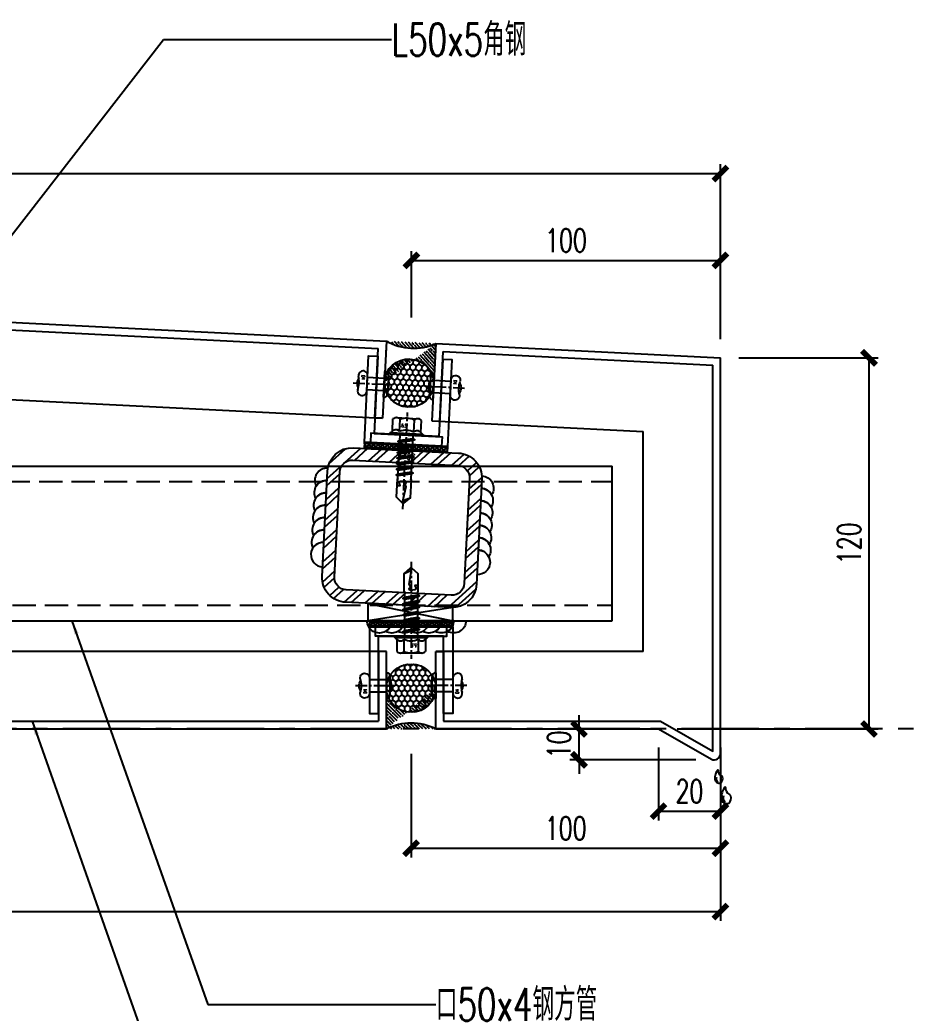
# Model space of a CAD drawing. Extents: x -160106 to 966792, y -663931 to 1550022.
# Drawn here: x -59809.6 to -59521.4, y -99180.1 to -98859 of the extents above; entities that cross this region are included whole.
import ezdxf
from ezdxf.enums import TextEntityAlignment as Align

# ---------------------------------------------------------------- set-up
doc = ezdxf.new("R2010")
doc.units = 0
for name, pattern in [('CENTER', [2, 1.25, -0.25, 0.25, -0.25]), ('ZN-CENTER', [2, 1.25, -0.25, 0.25, -0.25]), ('ZN-DASH', [0.35, 0.25, -0.1])]:
    doc.linetypes.add(name, pattern=pattern)
for name, color, linetype in [('!ZN1-填充-8', 8, 'Continuous'), ('!ZN3-玻璃幕墙-4', 4, 'Continuous'), ('!ZN3-铝板幕墙-3', 3, 'Continuous'), ('!ZN4-辅助材料-1', 1, 'Continuous'), ('!ZN4-配件-11', 11, 'Continuous'), ('!ZN5-钢材投影-40', 40, 'Continuous'), ('!ZN5-钢材断面-2', 2, 'Continuous'), ('!ZN5-铝材投影-112', 112, 'Continuous'), ('!ZN5-铝材断面-6', 6, 'Continuous'), ('!ZN6-虚线-8', 8, 'ZN-DASH'), ('!ZN6-轴线-1', 1, 'ZN-CENTER'), ('11紧固件', 11, 'Continuous'), ('DIM', 173, 'Continuous'), ('Fill', 8, 'Continuous'), ('TEXT', 7, 'Continuous'), ('焊缝', 8, 'Continuous')]:
    doc.layers.add(name, color=color, linetype=linetype)
doc.layers.add('@ZN-型材编号（非打印层）', color=8, linetype='Continuous', plot=False)
doc.styles.add('DHTEXT-1', font='ROMANS.shx', dxfattribs={"width": 0.7, "bigfont": 'CHINESE.shx'})
doc.dimstyles.new('ZN3', dxfattribs={"dimscale": 3, "dimtxt": 2.5, "dimasz": 1.5, "dimexe": 1, "dimexo": 2, "dimgap": 0.9, "dimtad": 1, "dimdec": 0, "dimdsep": 46, "dimtxsty": 'DHTEXT-1', "dimblk": 'ARCHTICK', "dimcen": 2.5, "dimclrd": 173, "dimclre": 173, "dimclrt": 7, "dimazin": 2, "dimtfac": 1, "dimtix": 1, "dimtmove": 2, "dimatfit": 3, "dimfxl": 0, "dimarcsym": 0})

# ---------------------------------------------------------------- blocks, each defined once
blk = doc.blocks.new('_ArchTick')
at = {"color": 0, "linetype": 'ByBlock', "const_width": 0.4}
blk.add_lwpolyline([(-0.5, -0.5), (0.5, 0.5)], dxfattribs=at)
blk = doc.blocks.new('*D3448')
at = {"layer": 'Defpoints', "color": 0, "ltscale": 30, "transparency": 16777216}
for p in [(-60187.44269504251, -99088.25968545218), (-59583.04269504303, -99088.25968545226), (-59583.04269504303, -99147.27777867403)]:
    blk.add_point(p, dxfattribs=at)
at = {"layer": 'DIM', "color": 173, "linetype": 'ByBlock', "lineweight": -2, "ltscale": 30, "transparency": 16777216}
for p, q in [((-60187.44269504251, -99094.25968545218), (-60187.44269504251, -99150.27777867403)), ((-59583.04269504303, -99094.25968545226), (-59583.04269504303, -99150.27777867403)), ((-60187.44269504251, -99147.27777867403), (-59583.04269504303, -99147.27777867403))]:
    blk.add_line(p, q, dxfattribs=at)
at = {"layer": 'DIM', "color": 173, "lineweight": -2, "ltscale": 30, "transparency": 16777216, "xscale": 4.5, "yscale": 4.5, "zscale": 4.5, "rotation": 180}
blk.add_blockref('_ArchTick', (-60187.44269504251, -99147.27777867403), dxfattribs=at)
at = {"layer": 'DIM', "color": 173, "lineweight": -2, "ltscale": 30, "transparency": 16777216, "xscale": 4.5, "yscale": 4.5, "zscale": 4.5}
blk.add_blockref('_ArchTick', (-59583.04269504303, -99147.27777867403), dxfattribs=at)
at = {"layer": 'DIM', "color": 7, "ltscale": 30, "transparency": 16777216, "insert": (-59885.24269504277, -99140.82777867404), "char_height": 7.5, "attachment_point": 5, "style": 'DHTEXT-1'}
blk.add_mtext('604', dxfattribs=at)
blk = doc.blocks.new('*D3449')
at = {"layer": 'Defpoints', "color": 0, "ltscale": 30, "transparency": 16777216}
for p in [(-59583.04269504303, -98908.70783920132), (-60133.04269504266, -98926.31571018056), (-59583.04269504303, -98968.25968545226)]:
    blk.add_point(p, dxfattribs=at)
at = {"layer": 'DIM', "color": 173, "linetype": 'ByBlock', "lineweight": -2, "ltscale": 30, "transparency": 16777216}
for p, q in [((-60133.04269504266, -98920.31571018056), (-60133.04269504266, -98905.70783920132)), ((-59583.04269504303, -98962.25968545226), (-59583.04269504303, -98905.70783920132)), ((-60133.04269504266, -98908.70783920132), (-59583.04269504303, -98908.70783920132))]:
    blk.add_line(p, q, dxfattribs=at)
at = {"layer": 'DIM', "color": 173, "lineweight": -2, "ltscale": 30, "transparency": 16777216, "xscale": 4.5, "yscale": 4.5, "zscale": 4.5, "rotation": 180}
blk.add_blockref('_ArchTick', (-60133.04269504266, -98908.70783920132), dxfattribs=at)
at = {"layer": 'DIM', "color": 173, "lineweight": -2, "ltscale": 30, "transparency": 16777216, "xscale": 4.5, "yscale": 4.5, "zscale": 4.5}
blk.add_blockref('_ArchTick', (-59583.04269504303, -98908.70783920132), dxfattribs=at)
at = {"layer": 'DIM', "color": 7, "ltscale": 30, "transparency": 16777216, "insert": (-59858.04269504284, -98902.25783920132), "char_height": 7.5, "attachment_point": 5, "style": 'DHTEXT-1'}
blk.add_mtext('550', dxfattribs=at)
blk = doc.blocks.new('*D3450')
at = {"layer": 'Defpoints', "color": 0, "ltscale": 30, "transparency": 16777216}
for p in [(-59583.04269504306, -98968.25968545231), (-59534.99042701325, -98968.25968545231), (-59603.04269504306, -99088.25968545231)]:
    blk.add_point(p, dxfattribs=at)
at = {"layer": 'DIM', "color": 173, "linetype": 'ByBlock', "lineweight": -2, "ltscale": 30, "transparency": 16777216}
for p, q in [((-59577.04269504306, -98968.25968545231), (-59531.99042701325, -98968.25968545231)), ((-59534.99042701325, -99088.25968545231), (-59534.99042701325, -98968.25968545231)), ((-59597.04269504306, -99088.25968545231), (-59531.99042701325, -99088.25968545231))]:
    blk.add_line(p, q, dxfattribs=at)
at = {"layer": 'DIM', "color": 173, "lineweight": -2, "ltscale": 30, "transparency": 16777216, "xscale": 4.5, "yscale": 4.5, "zscale": 4.5}
for p, rotation in [((-59534.99042701325, -98968.25968545231), 90), ((-59534.99042701325, -99088.25968545231), 270)]:
    blk.add_blockref('_ArchTick', p, dxfattribs=dict(at, rotation=rotation))
at = {"layer": 'DIM', "color": 7, "ltscale": 30, "transparency": 16777216, "insert": (-59541.44042701327, -99028.25968545227), "char_height": 7.5, "attachment_point": 5, "rotation": 90, "style": 'DHTEXT-1'}
blk.add_mtext('120', dxfattribs=at)
blk = doc.blocks.new('*D3458')
at = {"layer": 'Defpoints', "color": 0, "ltscale": 30, "transparency": 16777216}
for p in [(-59583.04269504303, -98936.77046330873), (-59682.94282004145, -98961.26218536415), (-59583.04269504303, -98961.26218536415)]:
    blk.add_point(p, dxfattribs=at)
at = {"layer": 'DIM', "color": 173, "linetype": 'ByBlock', "lineweight": -2, "ltscale": 30, "transparency": 16777216}
for p, q in [((-59682.94282004145, -98955.26218536415), (-59682.94282004145, -98933.77046330873)), ((-59583.04269504303, -98955.26218536415), (-59583.04269504303, -98933.77046330873)), ((-59682.94282004145, -98936.77046330873), (-59583.04269504303, -98936.77046330873))]:
    blk.add_line(p, q, dxfattribs=at)
at = {"layer": 'DIM', "color": 173, "lineweight": -2, "ltscale": 30, "transparency": 16777216, "xscale": 4.5, "yscale": 4.5, "zscale": 4.5, "rotation": 180}
blk.add_blockref('_ArchTick', (-59682.94282004145, -98936.77046330873), dxfattribs=at)
at = {"layer": 'DIM', "color": 173, "lineweight": -2, "ltscale": 30, "transparency": 16777216, "xscale": 4.5, "yscale": 4.5, "zscale": 4.5}
blk.add_blockref('_ArchTick', (-59583.04269504303, -98936.77046330873), dxfattribs=at)
at = {"layer": 'DIM', "color": 7, "ltscale": 30, "transparency": 16777216, "insert": (-59632.99275754224, -98930.32046330873), "char_height": 7.5, "attachment_point": 5, "style": 'DHTEXT-1'}
blk.add_mtext('100', dxfattribs=at)
blk = doc.blocks.new('*D3459')
at = {"layer": 'Defpoints', "color": 0, "ltscale": 30, "transparency": 16777216}
for p in [(-59603.04269504303, -99088.25968545226), (-59583.04269504303, -99088.25968545231), (-59583.04269504303, -99114.82615692436)]:
    blk.add_point(p, dxfattribs=at)
at = {"layer": 'DIM', "color": 173, "linetype": 'ByBlock', "lineweight": -2, "ltscale": 30, "transparency": 16777216}
for p, q in [((-59603.04269504303, -99094.25968545226), (-59603.04269504303, -99117.82615692436)), ((-59583.04269504303, -99094.25968545231), (-59583.04269504303, -99117.82615692436)), ((-59603.04269504303, -99114.82615692436), (-59583.04269504303, -99114.82615692436))]:
    blk.add_line(p, q, dxfattribs=at)
at = {"layer": 'DIM', "color": 173, "lineweight": -2, "ltscale": 30, "transparency": 16777216, "xscale": 4.5, "yscale": 4.5, "zscale": 4.5, "rotation": 180}
blk.add_blockref('_ArchTick', (-59603.04269504303, -99114.82615692436), dxfattribs=at)
at = {"layer": 'DIM', "color": 173, "lineweight": -2, "ltscale": 30, "transparency": 16777216, "xscale": 4.5, "yscale": 4.5, "zscale": 4.5}
blk.add_blockref('_ArchTick', (-59583.04269504303, -99114.82615692436), dxfattribs=at)
at = {"layer": 'DIM', "color": 7, "ltscale": 30, "transparency": 16777216, "insert": (-59593.04269504303, -99108.37615692437), "char_height": 7.5, "attachment_point": 5, "style": 'DHTEXT-1'}
blk.add_mtext('20', dxfattribs=at)
blk = doc.blocks.new('*D3460')
at = {"layer": 'Defpoints', "color": 0, "ltscale": 30, "transparency": 16777216}
for p in [(-59628.76133744756, -99088.25968545231), (-59603.04269504306, -99088.25968545231), (-59585.04269504306, -99098.25968545231)]:
    blk.add_point(p, dxfattribs=at)
at = {"layer": 'DIM', "color": 173, "linetype": 'ByBlock', "lineweight": -2, "ltscale": 30, "transparency": 16777216}
for p, q in [((-59628.76133744756, -99088.25968545231), (-59628.76133744756, -99083.75968545231)), ((-59609.04269504306, -99088.25968545231), (-59631.76133744756, -99088.25968545231)), ((-59628.76133744756, -99098.25968545231), (-59628.76133744756, -99088.25968545231)), ((-59591.04269504306, -99098.25968545231), (-59631.76133744756, -99098.25968545231)), ((-59628.76133744756, -99098.25968545231), (-59628.76133744756, -99102.75968545231))]:
    blk.add_line(p, q, dxfattribs=at)
at = {"layer": 'DIM', "color": 173, "lineweight": -2, "ltscale": 30, "transparency": 16777216, "xscale": 4.5, "yscale": 4.5, "zscale": 4.5}
for p, rotation in [((-59628.76133744756, -99088.25968545231), 270), ((-59628.76133744756, -99098.25968545231), 90)]:
    blk.add_blockref('_ArchTick', p, dxfattribs=dict(at, rotation=rotation))
at = {"layer": 'DIM', "color": 7, "ltscale": 30, "transparency": 16777216, "insert": (-59635.21133744757, -99093.25968545227), "char_height": 7.5, "attachment_point": 5, "rotation": 90, "style": 'DHTEXT-1'}
blk.add_mtext('10', dxfattribs=at)
blk = doc.blocks.new('*D3461')
at = {"layer": 'Defpoints', "color": 0, "ltscale": 30, "transparency": 16777216}
for p in [(-59583.04269504303, -99088.25968545231), (-59683.04269504304, -99090.2596808575), (-59583.04269504303, -99126.81733563932)]:
    blk.add_point(p, dxfattribs=at)
at = {"layer": 'DIM', "color": 173, "linetype": 'ByBlock', "lineweight": -2, "ltscale": 30, "transparency": 16777216}
for p, q in [((-59583.04269504303, -99094.25968545231), (-59583.04269504303, -99129.81733563932)), ((-59683.04269504304, -99096.2596808575), (-59683.04269504304, -99129.81733563932)), ((-59683.04269504304, -99126.81733563932), (-59583.04269504303, -99126.81733563932))]:
    blk.add_line(p, q, dxfattribs=at)
at = {"layer": 'DIM', "color": 173, "lineweight": -2, "ltscale": 30, "transparency": 16777216, "xscale": 4.5, "yscale": 4.5, "zscale": 4.5, "rotation": 180}
blk.add_blockref('_ArchTick', (-59683.04269504304, -99126.81733563932), dxfattribs=at)
at = {"layer": 'DIM', "color": 173, "lineweight": -2, "ltscale": 30, "transparency": 16777216, "xscale": 4.5, "yscale": 4.5, "zscale": 4.5}
blk.add_blockref('_ArchTick', (-59583.04269504303, -99126.81733563932), dxfattribs=at)
at = {"layer": 'DIM', "color": 7, "ltscale": 30, "transparency": 16777216, "insert": (-59633.04269504303, -99120.36733563933), "char_height": 7.5, "attachment_point": 5, "style": 'DHTEXT-1'}
blk.add_mtext('100', dxfattribs=at)
blk = doc.blocks.new('铝板16mm胶缝')
at = {"layer": '!ZN1-填充-8'}
h = blk.add_hatch(dxfattribs=at)
h.set_pattern_fill('HONEY', color=256, scale=0.7, angle=-270, style=0)
h.set_pattern_definition([(90, (10097.31989989708, 185.0232752102251), (-0.9623705000000002, 1.666875), [1.11125, -2.2225]), (210, (10097.31989989708, 185.0232752102251), (-0.9623708449331864, -1.666874800852732), [1.11125, -2.222499999999999]), (150, (10097.31989989708, 185.0232752102251), (-1.924741344933186, 1.991472677892826e-07), [-2.2225, 1.11125])])
edge = h.paths.add_edge_path()
edge.add_ellipse((-8.500000000207365, 14.57041595620103), major_axis=(-7.997393453053519, 3.358849100355043e-11), ratio=0.9747925043838522, start_angle=0, end_angle=360)
h = blk.add_hatch(dxfattribs=at)
h.set_pattern_fill('ANSI35', color=256, scale=0.5, angle=-270, style=0)
h.set_pattern_definition([(135, (0, 0), (-1.122532015133644, -1.122532015133644), []), (135, (0, 1.122532500000005), (-1.122532015133644, -1.122532015133644), [1.984375, -0.396875, 0, -0.396875])])
edge = h.paths.add_edge_path()
edge.add_line((-0.5052130940530333, 1.366215148264018), (-0.5026065471538459, 14.57041595616465))
edge.add_line((-16.50000000016007, 1.366215148336778), (-16.49739345326088, 14.57041595623741))
edge.add_ellipse((-8.500000000207365, 14.57041595620103), major_axis=(-7.997393453053519, 3.358849100355043e-11), ratio=0.9747925043838522, start_angle=0, end_angle=180)
edge.add_arc((-8.499999999414285, -14.44754302653018), 17.72215979008053, 63.16567149166988, 116.8343285139232)
at = {"layer": '!ZN4-辅助材料-1', "ltscale": 0.5}
blk.add_arc((-8.499999999414285, -14.44754302653018), 17.72215979008053, 63.16567149164778, 116.8343285139584, dxfattribs=at)
blk.add_ellipse((-8.500000000207365, 14.57041595620103), major_axis=(-7.997393453053519, 3.358849100355043e-11), ratio=0.9747925043838522, dxfattribs=at)
at = {"layer": 'Defpoints', "ltscale": 0.5}
for p in [(-16.50000000018917, -0.6337848516632221), (-8.500000000280124, -0.6337848516632221), (-0.4999999986393959, -0.6337848516632221)]:
    blk.add_point(p, dxfattribs=at)
blk = doc.blocks.new('*U1991')
at = {"ltscale": 10}
for p, q in [((-5.449999999999818, -3.464101413275086), (-5.449999999999818, 3.464101817001181)), ((-1.015572715537019, 4.618802355381165), (-4.949999999997999, 4.618802355381165)), ((-0.5504878062047283, -5.115541284646254), (-0.5504878062065472, 5.115530008962667)), ((-0.1698801084603474, 5.480866579516958), (1.167940990853822e-05, 4.83959058622783)), ((0, -4.839613541317005), (0, 4.8396139450431)), ((-1.015583010001137, 2.309401278621424), (-4.949999999997999, 2.309401278624835)), ((0, 2.084999581674395), (14.28830168384373, 2.085001969002848)), ((1.419619596213958, 2.729999885991237), (2.200602679755074, -2.730000114008757)), ((3.219619596213958, 2.729999881768008), (4.000602679755074, -2.730000118231986)), ((5.019619596213958, 2.729999877544779), (5.800602679755074, -2.730000122455214)), ((6.819619596213958, 2.729999873321551), (7.600602679755074, -2.730000126678443)), ((8.619619596213958, 2.729999869098322), (9.400602679755075, -2.730000130901672)), ((10.41961959621396, 2.729999864875094), (11.20060267975507, -2.7300001351249)), ((12.21961959621396, 2.729999860651865), (13.00060267975507, -2.730000139348129)), ((-1.015583010002956, -2.30940087489533), (-4.94999999999618, -2.30940087489874)), ((14.28834179297628, -2.085001744372565), (0, -2.084999717997933)), ((-1.015583010001137, -4.618801951655071), (-4.949999999999818, -4.618801951654161)), ((-0.1698801084603474, -5.480877855198726), (1.167940990853822e-05, -4.839601861909371))]:
    blk.add_line(p, q, dxfattribs=at)
at = {"color": 0, "linetype": 'ZN-CENTER', "ltscale": 3}
blk.add_line((23.99999999999994, 2.188255855140087e-07), (-7.276562432845615, -1.533137051807418e-07), dxfattribs=at)
at = {"ltscale": 10}
for points in [[(1.828211756127738, -2.085000114008789), (1.047228672586622, 2.084999885991241), (1.419619596213901, 2.729999885991095), (1.792010519841123, 2.084999885991241), (2.57299360338241, -2.085000114008761), (2.200602679755074, -2.730000114008771)], [(3.628211756127738, -2.085000118232018), (2.847228672586622, 2.084999881768012), (3.219619596213901, 2.729999881767866), (3.592010519841123, 2.084999881768012), (4.37299360338241, -2.085000118231989), (4.000602679755074, -2.730000118232)], [(5.428211756127738, -2.085000122455247), (4.647228672586622, 2.084999877544783), (5.019619596213901, 2.729999877544637), (5.392010519841123, 2.084999877544783), (6.17299360338241, -2.085000122455218), (5.800602679755074, -2.730000122455229)], [(7.228211756127738, -2.085000126678475), (6.447228672586622, 2.084999873321555), (6.819619596213901, 2.729999873321409), (7.192010519841123, 2.084999873321555), (7.97299360338241, -2.085000126678447), (7.600602679755074, -2.730000126678457)], [(9.028211756127739, -2.085000130901704), (8.247228672586623, 2.084999869098326), (8.619619596213902, 2.72999986909818), (8.992010519841124, 2.084999869098326), (9.77299360338241, -2.085000130901676), (9.400602679755075, -2.730000130901686)], [(10.82821175612774, -2.085000135124933), (10.04722867258662, 2.084999864875098), (10.4196195962139, 2.729999864874951), (10.79201051984112, 2.084999864875098), (11.57299360338241, -2.085000135124904), (11.20060267975507, -2.730000135124914)], [(12.62821175612774, -2.085000139348161), (11.84722867258662, 2.084999860651869), (12.2196195962139, 2.729999860651723), (12.59201051984112, 2.084999860651869), (13.37299360338241, -2.085000139348133), (13.00060267975507, -2.730000139348143)]]:
    blk.add_lwpolyline(points, close=True, dxfattribs=at)
for points in [[(14.28755614132959, -2.084999790480305, -0.414213562373095), (14.44551068678416, -2.242954335934877), (14.44551068678416, -2.321931608662732), (20.17706341883141, -2.321931608662732), (21.99999672497771, -0.2620664843346907), (21.99999672497771, 0.2620669033741529), (20.1770634188305, 2.321932027703048), (14.44551068678416, 2.321932027703616), (14.44551068678416, 2.242954754974284, -0.414213562373095), (14.28755614132959, 2.085000209519654)], [(16.51287844574838, -2.321931608662732), (16.35611659158181, -1.195959136936376), (15.82661205339483, -1.523970797760166, -0.5304615897786895), (15.03442566961419, -1.169417307181045), (14.81075563571315, 0.0990784896746442, -0.6513157956771675), (15.47433833661651, 0.5440859063701903), (16.0012324895205, 0.2109028390927443), (16.76803563861736, 0.6608451827776259), (21.99999672497771, -0.2620664843346907, -0.2012259957209903), (20.1770634188305, 2.321932027703048)]]:
    blk.add_lwpolyline(points, format="xyb", dxfattribs=at)
for centre, radius, start, end in [((-3.866666666665878, 3.464101817001181), 1.583333333333237, 133.1735511071865, 226.8264488928781), ((0.06775032333098352, 3.464101817001181), 1.583333333333237, 133.1735511071865, 226.8264488928781), ((7.477939400387186, -2.867559875829768), 11.3218976996017, 132.4921501626091, 138.6063620026382), ((0.1333333333341216, 2.018612281773358e-07), 5.583333333333248, 155.5673023206315, 204.4326976793683), ((4.067750323330984, 2.018612281773358e-07), 5.583333333333248, 155.5673023206315, 204.4326976793683), ((-3.866666666665878, -3.464101413275086), 1.583333333333237, 133.1735511071865, 226.8264488927399), ((0.06775032333098352, -3.464101413275086), 1.583333333333237, 133.1735511071865, 226.8264488927399), ((7.477939400387186, 2.867548600148227), 11.3218976996017, 221.3935592101043, 227.5078498373909)]:
    blk.add_arc(centre, radius, start, end, dxfattribs=at)
at = {"layer": 'Defpoints', "color": 0, "ltscale": 10, "style": 'DHTEXT-1', "width": 0.7}
blk.add_text('5.5', height=1, rotation=90, dxfattribs=at).set_placement((-2.461643067588102, -0.9299515093815011), align=Align.CENTER)
blk = doc.blocks.new('*U3563')
at = {"linetype": 'ByBlock', "lineweight": -2, "ltscale": 10}
for p, q in [((0, 4.200000000000099), (0, -4.199999999999992)), ((-1.19999999999709, -2.999999999995627), (-1.19999999999709, 2.999999999995733)), ((5.50000000054162, 2.000000000000053), (0, 2.000000000000053)), ((5.50000000054162, 2.500000000000053), (5.50000000054162, -2.499999999999947)), ((5.50000000054162, -1.999999999999947), (0, -1.999999999999947))]:
    blk.add_line(p, q, dxfattribs=at)
at = {"color": 0, "linetype": 'CENTER', "ltscale": 3}
blk.add_line((10.0124521631674, 5.329070518200751e-14), (-2.451370260241674, 5.329070518200751e-14), dxfattribs=at)
at = {"linetype": 'ByBlock', "lineweight": -2, "ltscale": 10}
for centre, radius, start, end in [((0, 2.999999999995733), 1.2, 90, 180), ((7.00000000054162, 2.500000000000053), 1.5, 348.4480414647314, 180), ((4.415117063422031, -3.584688101909705e-12), 5.96066603962293, 160.3950489643864, 199.6049510356135), ((16.16515139045397, 5.329070518200751e-14), 8, 164.3308475018224, 195.6691524981776), ((6.186535024229231, -0.0009536892320660684), 2.672094166157843, 323.2266208412516, 36.78433105121244), ((0, -2.999999999995627), 1.2, 180, 270), ((7.00000000054162, -2.499999999999947), 1.5, 180, 11.5519585352685)]:
    blk.add_arc(centre, radius, start, end, dxfattribs=at)
at = {"layer": 'Defpoints', "color": 0, "ltscale": 10, "style": 'DHTEXT-1', "width": 0.7}
blk.add_text('D4', height=1, rotation=90, dxfattribs=at).set_placement((7.370543652128534, -1.846676056511448), align=Align.CENTER)
blk = doc.blocks.new('方管钢50x4')
at = {"layer": 'Fill'}
h = blk.add_hatch(dxfattribs=at)
h.set_pattern_fill('ANSI32', color=8, scale=0.5, style=0)
h.set_pattern_definition([(45, (-2819.744272670329, -883.7318041504182), (-3.367596045400933, 3.367596045400933), []), (45, (-2817.499207670329, -883.7318041504182), (-3.367596045400933, 3.367596045400933), [])])
edge = h.paths.add_edge_path(flags=16)
edge.add_line((-17, 21.00000000000011), (17, 21))
edge.add_arc((17, 17), 4, 0, 90, ccw=False)
edge.add_line((21, 17), (21, -16.99999999999977))
edge.add_arc((17, -16.99999999999977), 4, 270, 360, ccw=False)
edge.add_line((17, -20.99999999999977), (-17, -20.99999999999989))
edge.add_arc((-17, -16.99999999999989), 4, 180, 270, ccw=False)
edge.add_line((-21, -16.99999999999989), (-21, 17.00000000000011))
edge.add_arc((-17, 17.00000000000011), 4, 90, 180, ccw=False)
edge = h.paths.add_edge_path()
edge.add_line((-17, 25.00000000000011), (17, 25))
edge.add_arc((17, 17), 8, 0, 90, ccw=False)
edge.add_line((25, 17), (25, -16.99999999999977))
edge.add_arc((17, -16.99999999999977), 8, 270, 360, ccw=False)
edge.add_line((17, -24.99999999999977), (-17, -24.99999999999989))
edge.add_arc((-17, -16.99999999999989), 8, 180, 270, ccw=False)
edge.add_line((-25, -16.99999999999989), (-25, 17.00000000000011))
edge.add_arc((-17, 17.00000000000011), 8, 90, 180, ccw=False)
for points in [[(-17, 25.00000000000011), (17, 25, -0.4142135623730951), (25, 17), (25, -16.99999999999977, -0.4142135623730951), (17, -24.99999999999977), (-17, -24.99999999999989, -0.4142135623730951), (-25, -16.99999999999989), (-25, 17.00000000000011, -0.4142135623730951)], [(-17, 21.00000000000011), (17, 21, -0.414213562373095), (21, 17), (21, -16.99999999999977, -0.414213562373095), (17, -20.99999999999977), (-17, -20.99999999999989, -0.4142135623730961), (-21, -16.99999999999989), (-21, 17.00000000000011, -0.414213562373095)]]:
    blk.add_lwpolyline(points, format="xyb", close=True)
at = {"layer": '@ZN-型材编号（非打印层）', "style": 'DHTEXT-1', "width": 0.7}
blk.add_text('50x4', height=2, dxfattribs=at).set_placement((-0.5126066602133506, -23.03511422043846), align=Align.MIDDLE_CENTER)
blk = doc.blocks.new('*U2371')
at = {"layer": '!ZN5-钢材断面-2'}
blk.add_blockref('方管钢50x4', (-5.684341886080801e-14, -1.70530256582424e-13), dxfattribs=at)
blk = doc.blocks.new('20180416.09092401')
at = {"layer": '!ZN4-辅助材料-1', "color": 145}
for centre, radius, start, end in [((5.127683875180082, -9.527080445579486), 3.929083365218296, 140.0494863723058, 186.0702906916663), ((2.883247738369391, -9.7754918750652), 1.248660854965156, 155.4041278257192, 236.1311261347082), ((2.174841950123664, -7.057933603813581), 0.07999999999999999, 350.8229547068942, 137.7215802089008), ((4.088982268076506, -7.206065146187029), 1.840150474213452, 175.7811619460207, 243.5576802540261), ((2.130087360768812, -9.852415617489896), 1.607830084879627, 309.5964939930162, 21.78905564979884), ((2.880203436347074, -9.552556785318302), 0.7999999999999998, 21.78905564979884, 60.87559656107204), ((2.569301465744502, -9.874517247109907), 1.350386337943727, 182.8888578461486, 295.698693372349), ((8.216526792559307, -15.71586802490492), 4.91135420652287, 140.0494863723058, 186.0702906916663), ((4.525474386231508, -12.62943447269936), 0.09999999999999998, 350.8229547068942, 137.7215802089008), ((6.918149783683475, -12.81459890066617), 2.300188092766815, 175.7811619460207, 243.5576802540261), ((5.410981621535029, -16.02638231176388), 1.560826068706444, 155.4041278257192, 236.1311261347082), ((4.469531149545219, -16.12253698979475), 2.009787606099533, 309.5964939930162, 21.78905564979884), ((5.407176244014408, -15.74771344957844), 0.9999999999999998, 21.78905564979884, 60.87559656107204), ((5.018548780761193, -16.15016402681795), 1.687982922429658, 182.8888578461486, 295.698693372349)]:
    blk.add_arc(centre, radius, start, end, dxfattribs=at)
blk = doc.blocks.new('A$Cf3634199')
at = {"layer": '!ZN3-铝板幕墙-3'}
blk.add_lwpolyline([(0.9768027840764262, -25), (-5, -25), (-22.10557280865032, -34.78885438182624, -0.5575365158990327), (-25, -33), (-25, -33), (-25, 1.114188406361791)], format="xyb", dxfattribs=at)
blk.add_lwpolyline([(0.9768027840764262, -22.5), (-5.664750713571266, -22.5), (-22.5, -32.13415873821214), (-22.5, 1.114188406361791)], dxfattribs=at)
at = {"layer": '!ZN5-铝材断面-6'}
blk.add_point((-25, -25), dxfattribs=at)
at = {"layer": '!ZN3-玻璃幕墙-4', "xscale": -1}
blk.add_blockref('20180416.09092401', (-22, -31.27194597589551), dxfattribs=at)

msp = doc.modelspace()

# ---------------------------------------------------------------- hatches: boundary and pattern name
at = {"layer": '!ZN1-填充-8'}
h = msp.add_hatch(dxfattribs=at)
h.set_pattern_fill('NET3', color=256, scale=0.4, angle=537.1375947738585, style=0)
h.set_pattern_definition([(177.1375947738584, (-38742.40063821379, -59996.27868975549), (-0.06342077351940274, -1.26841547037483), []), (237.1375947738584, (-38742.40063821379, -59996.27868975549), (1.066769633138089, -0.6891317361828774), []), (297.1375947738584, (-38742.40063821379, -59996.27868975549), (1.130190406657492, 0.5792837341919523), [])])
h.paths.add_polyline_path([(-59698.17379297927, -98995.54435481977), (-59698.27366821317, -98997.5418594975), (-59671.30735506344, -98998.89017515503), (-59671.20747982955, -98996.89267047726)])
h = msp.add_hatch(dxfattribs=at)
h.set_pattern_fill('NET3', color=256, scale=0.4, angle=359.9999999999999, style=0)
h.set_pattern_definition([(359.9999999999999, (-78651.63975646126, -139052.3488555159), (1.691979889528739e-15, 1.27), []), (59.99999999999989, (-78651.63975646126, -139052.3488555159), (-1.099852262806236, 0.6350000000000018), []), (119.9999999999999, (-78651.63975646126, -139052.3488555159), (-1.099852262806238, -0.6349999999999982), [])])
h.paths.add_polyline_path([(-59669.54269504151, -99055.25968543887), (-59669.54269504151, -99053.25968543887), (-59696.54269504151, -99053.25968543887), (-59696.54269504151, -99055.25968543887)])

# ---------------------------------------------------------------- linework, layer by layer
at = {"layer": '!ZN3-铝板幕墙-3', "ltscale": 40}
for p, q in [((-60083.04269504383, -98943.25968545221), (-59691.03271375418, -98962.8601845167)), ((-60083.04269504383, -98945.7628085015), (-59693.6544386437, -98965.23222132155)), ((-59675.05267633498, -98963.65918638765), (-59583.04269504303, -98968.25968545226)), ((-59672.68063953018, -98966.2809112772), (-59585.54269504303, -98970.63780850159)), ((-60083.04269504383, -98968.29091594552), (-59692.2811541778, -98987.82899298865)), ((-59585.54269504303, -99062.1454970459), (-59585.54269504303, -98970.63780850159)), ((-59583.04269504303, -99062.1454970459), (-59583.04269504303, -98968.25968545226)), ((-59676.30111675858, -98988.6279948596), (-59608.04269504303, -98992.04091594536)), ((-59608.04269504303, -99063.25968545182), (-59608.04269504303, -98992.04091594538))]:
    msp.add_line(p, q, dxfattribs=at)
at = {"layer": '!ZN3-铝板幕墙-3'}
for p, q in [((-59691.03271398367, -98962.86018910648), (-59692.28115417779, -98987.82899298867)), ((-59675.05267656443, -98963.65919097744), (-59676.30111675861, -98988.62799485963)), ((-59694.77803502494, -98987.70414894632), (-59693.65443887317, -98965.23222591136)), ((-59673.80423591146, -98988.75283890199), (-59672.68063953018, -98966.28091127721)), ((-59692.28115417779, -98987.82899298867), (-59694.77803502494, -98987.70414894632)), ((-59693.54269504006, -99063.25968545223), (-59693.54269504006, -99085.75968545223)), ((-59691.04269504006, -99088.25968085673), (-59691.04269504006, -99063.25968545223)), ((-59675.04269504297, -99088.25968085673), (-59675.04269504297, -99063.25968545223)), ((-59675.04269504297, -99063.25968545223), (-59672.54269504297, -99063.25968545223)), ((-59672.54269504297, -99063.25968545223), (-59672.54269504297, -99085.75968085667))]:
    msp.add_line(p, q, dxfattribs=at)
at = {"layer": '!ZN3-铝板幕墙-3', "ltscale": 40}
for points in [[(-59691.04269504006, -99063.25968545182), (-60121.44269504284, -99063.25968545183)], [(-59608.04269504303, -99063.25968545182), (-59675.04269504297, -99063.25968545182)], [(-60118.94269504284, -99085.75968545205), (-59693.54269504006, -99085.75968545223)], [(-59672.54269504297, -99085.75968545223), (-59602.37794432946, -99085.75968545226)], [(-60121.44269504284, -99088.25968545205), (-59691.04269504006, -99088.25968545223)], [(-59675.04269504297, -99088.25968545223), (-59603.04269504303, -99088.25968545226)]]:
    msp.add_lwpolyline(points, dxfattribs=at)
at = {"layer": '!ZN4-辅助材料-1', "ltscale": 5}
for points in [[(-59698.17379297927, -98995.54435481977), (-59698.27366821317, -98997.5418594975), (-59671.30735506344, -98998.89017515503), (-59671.20747982955, -98996.89267047726)], [(-59669.54269504151, -99055.25968543887), (-59669.54269504151, -99053.25968543887), (-59696.54269504151, -99053.25968543887), (-59696.54269504151, -99055.25968543887)]]:
    msp.add_lwpolyline(points, close=True, dxfattribs=at)
at = {"layer": '!ZN5-钢材投影-40'}
for p, q in [((-59855.56007008968, -99003.25968543887), (-59618.04269504303, -99003.25968543887)), ((-59618.04269504303, -99053.25968543887), (-59618.04269504303, -99003.25968543887)), ((-60137.44269504252, -99053.25968543885), (-59618.04269504303, -99053.25968543887))]:
    msp.add_line(p, q, dxfattribs=at)
at = {"layer": '!ZN5-铝材投影-112'}
for points in [[(-59673.20498450799, -98996.79279524334), (-59698.17379297927, -98995.54435481977), (-59696.77554217202, -98967.57933867544), (-59693.77928515535, -98967.72915152628), (-59695.02772311028, -98992.69791065402), (-59673.05517165567, -98993.79653822676)], [(-59696.17628829787, -98995.64423005383), (-59671.20747982664, -98996.8926704774), (-59669.80922901939, -98968.92765433314), (-59672.80548603606, -98968.7778414823), (-59674.0539239939, -98993.74660060984), (-59696.02647544845, -98992.6479730371)], [(-59671.54269504518, -99055.25968543887), (-59696.54269504442, -99055.25968543887), (-59696.54269504442, -99083.25963603293), (-59693.54269504442, -99083.25963603293), (-59693.54269504297, -99058.25968543887), (-59671.54269504372, -99058.25968543887)], [(-59694.54269504081, -99055.25968543887), (-59669.54269504151, -99055.25968543887), (-59669.54269504151, -99083.25963603296), (-59672.54269504151, -99083.25963603296), (-59672.54269504297, -99058.25968543887), (-59694.54269504227, -99058.25968543887)]]:
    msp.add_lwpolyline(points, close=True, dxfattribs=at)
at = {"layer": '!ZN6-虚线-8', "ltscale": 30}
for p, q in [((-59855.81007008968, -99008.25968543884), (-59618.04269504303, -99008.25968543887)), ((-60137.44269504252, -99048.25968543887), (-59618.04269504303, -99048.25968543887))]:
    msp.add_line(p, q, dxfattribs=at)
at = {"layer": '!ZN6-轴线-1', "linetype": 'ZN-CENTER', "ltscale": 20}
msp.add_line((-59490.61126069492, -99088.25968545231), (-59864.25748330215, -99088.25968545231), dxfattribs=at)
at = {"layer": '11紧固件', "ltscale": 60}
msp.add_lwpolyline([(-59697.07671865, -99047.66416807893), (-59697.07671865, -99053.25968543887), (-59669.54269504151, -99053.25968543887), (-59669.54269504151, -99049.01257008042), (-59697.07671865, -99047.66416807893), (-59669.54269504151, -99053.25968543887), (-59669.54269504151, -99049.01257008042), (-59697.07671865, -99053.25968543887)], dxfattribs=at)
at = {"layer": '焊缝', "ltscale": 30}
for points in [[(-59709.99183194168, -99003.93925144944, 0.5773502691896255), (-59713.76219452339, -99009.75168347066, -0.2679491924310752), (-59710.19910863651, -99007.93387738585, 0.5773502691896255), (-59713.96947121828, -99013.74630940707, -0.2679491924310752), (-59710.40638533128, -99011.92850332223, 0.5773502691896255), (-59714.17674791304, -99017.74093534348, -0.2679491924310752), (-59710.6136620261, -99015.9231292586, 0.5773502691896255), (-59714.38402460781, -99021.73556127989, -0.2679491924310752), (-59710.82093872087, -99019.91775519501, 0.5773502691896255), (-59714.59130130269, -99025.7301872163, -0.2679491924310752), (-59711.02821541575, -99023.91238113142, 0.5773502691896255), (-59714.79857799752, -99029.72481315267, -0.2679491924310752), (-59711.23549211052, -99027.90700706783, 0.9999999999999999), (-59711.65004550017, -99035.89625894061, 0.9999999999999999)], [(-59660.18602862655, -99006.42953970587, -0.5773502691896255), (-59657.01426409253, -99012.58907781677, 0.2679491924310752), (-59660.3782518528, -99010.42491831513, -0.5773502691896255), (-59657.20648731865, -99016.58445642605, 0.2679491924310752), (-59660.57047507892, -99014.42029692438, -0.5773502691896255), (-59657.39871054484, -99020.5798350353, 0.2679491924310752), (-59660.76269830511, -99018.41567553363, -0.5773502691896255), (-59657.59093377103, -99024.57521364455, 0.2679491924310752), (-59660.95492153129, -99022.41105414288, -0.5773502691896255), (-59657.78315699715, -99028.5705922538, 0.2679491924310752), (-59661.14714475748, -99026.40643275213, -0.5773502691896255), (-59657.97538022334, -99032.56597086306, 0.2679491924310752), (-59661.33936798361, -99030.40181136139, -0.9999999999999999), (-59661.72381443592, -99038.39256857992, -0.9999999999999999)], [(-59665.29504889954, -99053.22467289922, -0.5773502691896255), (-59671.2915553457, -99056.69481849285, 0.2679491924314257), (-59669.29504686891, -99053.22870339059, -0.5773502691896255), (-59675.29155331507, -99056.69884898419, 0.2679491924314257), (-59673.29504483828, -99053.23273388196, -0.5773502691896255), (-59679.29155128449, -99056.70287947556, 0.2679491924314257), (-59677.2950428077, -99053.2367643733, -0.5773502691896255), (-59683.29154925392, -99056.70690996693, 0.2679491924314257), (-59681.29504077713, -99053.24079486464, -0.5773502691896255), (-59687.29154722329, -99056.71094045827, 0.2679491924314257), (-59685.2950387465, -99053.24482535601, -0.5773502691896255), (-59691.29154519265, -99056.71497094962, 0.2679491924314257), (-59689.29503671586, -99053.24885584739, -0.9999999999999999), (-59697.29503265471, -99053.25691683007, -0.9999999999999999)]]:
    msp.add_lwpolyline(points, format="xyb", dxfattribs=at)

# ---------------------------------------------------------------- block references
at = {"layer": '!ZN3-铝板幕墙-3', "ltscale": 1000, "xscale": -1}
msp.add_blockref('A$Cf3634199', (-59608.04269504303, -99063.25968545226), dxfattribs=at)
at = {"layer": '!ZN4-辅助材料-1', "rotation": 177.1375947738585}
msp.add_blockref('铝板16mm胶缝', (-59691.46386462735, -98961.47070972304), dxfattribs=at)
at = {"layer": '!ZN4-辅助材料-1'}
msp.add_blockref('铝板16mm胶缝', (-59674.54269504276, -99089.62589600585), dxfattribs=at)
at = {"layer": '!ZN4-配件-11', "color": 1}
for name, p, rotation in [('*U3563', (-59691.73184039176, -98976.84271726098), 177.1375947738585), ('*U1991', (-59684.54082975478, -98993.22225532182), 267.1375947738584), ('*U1991', (-59683.0426888325, -99058.25968543884), 90)]:
    msp.add_blockref(name, p, dxfattribs=dict(at, rotation=rotation))
at = {"layer": '!ZN4-配件-11', "color": 1, "xscale": -1, "rotation": 177.1375947483295}
msp.add_blockref('*U3563', (-59675.75180298169, -98977.64171913505), dxfattribs=at)
at = {"layer": '!ZN4-配件-11', "rotation": 177.1375969648522}
msp.add_blockref('*U2371', (-59685.98907578269, -99023.18731935199), dxfattribs=at)
at = {"layer": '!ZN4-配件-11', "color": 1, "xscale": -1}
msp.add_blockref('*U3563', (-59691.04269504343, -99074.25968545223), dxfattribs=at)
at = {"layer": '!ZN4-配件-11', "color": 1}
msp.add_blockref('*U3563', (-59675.04269504256, -99074.25968545223), dxfattribs=at)

# ---------------------------------------------------------------- texts
at = {"layer": 'TEXT', "ltscale": 30, "style": 'DHTEXT-1', "width": 0.7}
for s, p in [('L50x5角钢', (-59689.3551432275, -98865.39905902254)), ('口50x4钢方管', (-59675.03152210952, -99177.33810432028))]:
    msp.add_text(s, height=10.5, dxfattribs=at).set_placement(p, align=Align.MIDDLE_LEFT)

# ---------------------------------------------------------------- dimensions: what is measured, and where the dimension line sits
at = {"layer": 'DIM', "ltscale": 30}
for base, p1, p2, picture, middle in [((-59583.04269504303, -98908.70783920132), (-60133.04269504266, -98926.31571018056), (-59583.04269504303, -98968.25968545226), '*D3449', (-59858.04269504284, -98902.25783920132)), ((-59583.04269504303, -98936.77046330873), (-59682.94282004145, -98961.26218536415), (-59583.04269504303, -98961.26218536415), '*D3458', (-59632.99275754224, -98930.32046330873)), ((-59583.04269504303, -99147.27777867403), (-60187.44269504251, -99088.25968545218), (-59583.04269504303, -99088.25968545226), '*D3448', (-59885.24269504277, -99140.82777867404)), ((-59583.04269504303, -99126.81733563932), (-59683.04269504304, -99090.2596808575), (-59583.04269504303, -99088.25968545231), '*D3461', (-59633.04269504303, -99120.36733563933)), ((-59583.04269504303, -99114.82615692436), (-59603.04269504303, -99088.25968545226), (-59583.04269504303, -99088.25968545231), '*D3459', (-59593.04269504303, -99108.37615692437))]:
    dim = msp.add_linear_dim(base=base, p1=p1, p2=p2, dimstyle='ZN3', dxfattribs=at)
    dim.commit()
    dim.dimension.update_dxf_attribs({"geometry": picture, "text_midpoint": middle})
for base, p1, p2, picture, middle in [((-59534.99042701325, -98968.25968545231), (-59603.04269504303, -99088.25968545226), (-59583.04269504303, -98968.25968545226), '*D3450', (-59541.44042701327, -99028.25968545227)), ((-59628.76133744756, -99088.25968545231), (-59585.04269504303, -99098.25968545226), (-59603.04269504303, -99088.25968545226), '*D3460', (-59635.21133744757, -99093.25968545227))]:
    dim = msp.add_linear_dim(base=base, p1=p1, p2=p2, angle=90, dimstyle='ZN3', dxfattribs=at)
    dim.commit()
    dim.dimension.update_dxf_attribs({"geometry": picture, "text_midpoint": middle})

# ---------------------------------------------------------------- leaders
at = {"layer": 'DIM'}
for points in [[(-59859.19567006845, -98988.98710763796), (-59763.06731410651, -98865.39905902254), (-59689.3551432275, -98865.39905902254)], [(-59792.73898564778, -99053.25968543887), (-59748.74369298853, -99177.33810432028), (-59675.03152210952, -99177.33810432028)], [(-59805.57385123824, -99085.75968545218), (-59762.75623086188, -99207.33810432028), (-59675.03152210952, -99207.33810432028)]]:
    msp.add_leader(points, dimstyle='ZN3', dxfattribs=at)

doc.saveas('drawing.dxf')
